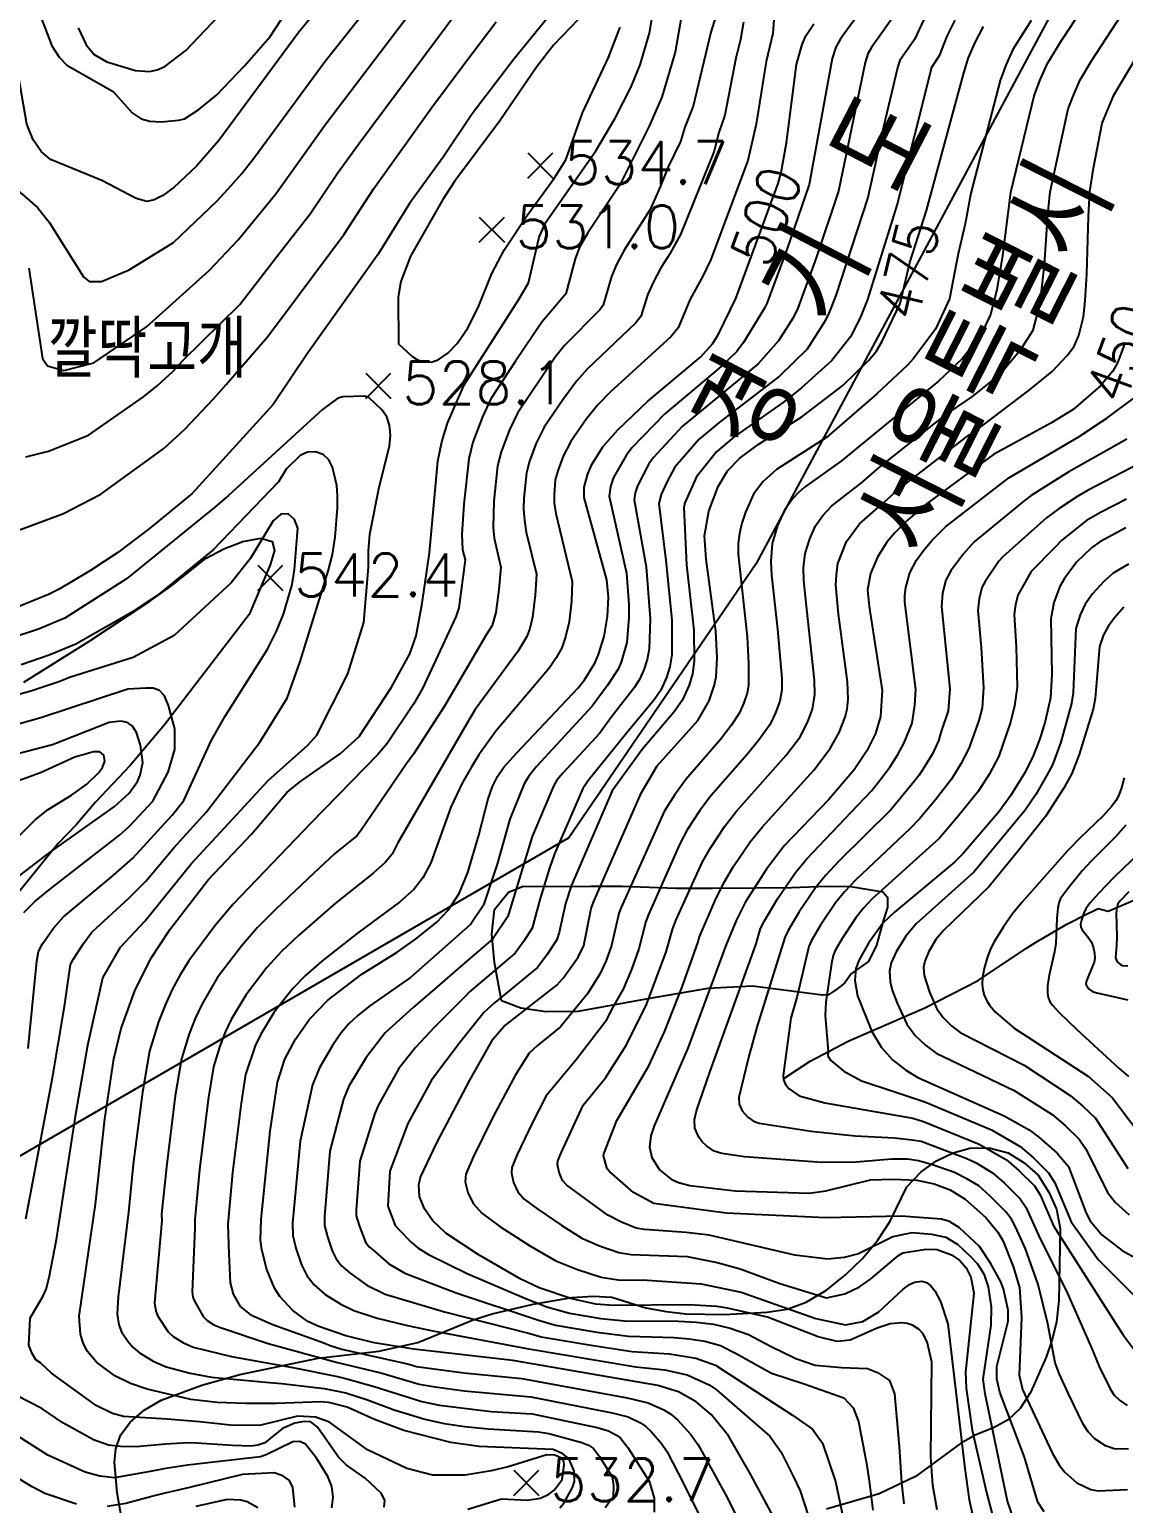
# Model space of a CAD drawing. Extents: x 197794 to 200030, y 561152 to 563931.
# Drawn here: x 198643.8 to 198874.4, y 562008.5 to 562319.3 of the extents above; entities that cross this region are included whole.
import ezdxf
from ezdxf.enums import TextEntityAlignment as Align

# ---------------------------------------------------------------- set-up
doc = ezdxf.new("R2010")
doc.units = 0
for name, color, linetype in [('E0022112', 5, 'CONTINUOUS'), ('F0017111', 30, 'CONTINUOUS'), ('F0017114', 7, 'CONTINUOUS'), ('F0017131', 7, 'CONTINUOUS'), ('F0027132', 7, 'CONTINUOUS'), ('F0027217', 7, 'CONTINUOUS'), ('G0018112', 7, 'G0018112'), ('G0037213', 32, 'CONTINUOUS'), ('H0049211', 7, 'CONTINUOUS'), ('H0049221', 7, 'CONTINUOUS'), ('H0059153', 7, 'CONTINUOUS')]:
    doc.layers.add(name, color=color, linetype=linetype)
doc.styles.add('HIST', font='romans.shx', dxfattribs={"bigfont": 'ngsw.shx'})
doc.styles.add('NGSW', font='romans.shx', dxfattribs={"bigfont": 'ngsw.shx'})
doc.linetypes.add('G0018112', pattern='A,25,0,[131,ltypeshp.shx,S=1.768,R=90,X=1.768,Y=-1.768],-6.75,[133,ltypeshp.shx,S=0.75,R=0,X=0,Y=0],-8.75,0,[131,ltypeshp.shx,S=1.768,R=270,X=-1.768,Y=1.768]', length=40.5)

# ---------------------------------------------------------------- blocks, each defined once
blk = doc.blocks.new('F0027217')
at = {"layer": 'F0027217'}
for p, q in [((-2.652, 2.652), (2.652, -2.652)), ((-2.652, -2.652), (2.652, 2.652))]:
    blk.add_line(p, q, dxfattribs=at)

msp = doc.modelspace()

# ---------------------------------------------------------------- linework, layer by layer
at = {"layer": 'E0022112', "flags": 128}
for points in [[(198869.055, 562134.001), (198871.112, 562133.422), (198880.204, 562137.314)], [(198802.77, 562098.14), (198808.35, 562101.77), (198816.34, 562106.02), (198832.47, 562113), (198843.75, 562118.78), (198853.92, 562125.64), (198855.79, 562126.81), (198862.43, 562130.64), (198866.69, 562132.85), (198868.18, 562133.58), (198869.055, 562134.001)]]:
    msp.add_lwpolyline(points, dxfattribs=at)
at = {"layer": 'F0017111'}
for points, elevation in [([(198838.59, 562335.07), (198830.3, 562317.2), (198827.2, 562312.74), (198826.81, 562311.53), (198823.81, 562298.76), (198820.46, 562283.86), (198813.75, 562263.19), (198812.28, 562259.51), (198811.45, 562257.86), (198807.66, 562251.91), (198801.89, 562246.18), (198789.13, 562236.46), (198784.94, 562232.93), (198779.83, 562227.03), (198778.15, 562223.99), (198776.92, 562221.29), (198776.44, 562219.34), (198777.93, 562207.38), (198779.13, 562194.84), (198779.13, 562187.45), (198778.74, 562184.95), (198778.05, 562182.65), (198776.82, 562180.04), (198775.42, 562177.95), (198769.7, 562170.98), (198761.68, 562161.1), (198760.39, 562159.3), (198754.45, 562145.48), (198753.36, 562142.48), (198751.39, 562136.11), (198749.74, 562129.82), (198747.97, 562127.06), (198746.14, 562124.58), (198736.54, 562116.4), (198735.56, 562115.33), (198729.12, 562108.95), (198725.13, 562104.65), (198721.63, 562100.25), (198717.31, 562092.57), (198716.56, 562090.77), (198713.41, 562080.71), (198712.62, 562070.46), (198712.65, 562069.17), (198713.23, 562067.15), (198714.61, 562063.62), (198715.38, 562062.67), (198716.56, 562061.63), (198719.53, 562059.09), (198722.9, 562057.08), (198733.69, 562052.93), (198751.04, 562047.17), (198754.62, 562046.14), (198763.38, 562044.67), (198770.01, 562043.83), (198779.64, 562043.53), (198782.79, 562043.26), (198786.09, 562042.77), (198789.41, 562041.85), (198792.73, 562040.16), (198800.2, 562036.01), (198807.03, 562033.73), (198815.39, 562030.82), (198817.39, 562028.73), (198818.48, 562025.82), (198820.28, 562016.6), (198820.85, 562012.72), (198821.55, 562007.14)], 485), ([(198629.83, 562321.32), (198631.43, 562318.29), (198632.77, 562314.72), (198633.52, 562311.53), (198634.52, 562305.96), (198635.67, 562292.47), (198636.43, 562290.31), (198638.48, 562287.82), (198645.49, 562281.77), (198647.93, 562278.71), (198655.16, 562267.12), (198656.35, 562266.15), (198658.94, 562266.15), (198664.79, 562268.63), (198674.09, 562274.37), (198683.36, 562283.14), (198686.29, 562286.42), (198688.5, 562288.93), (198691.06, 562292.17), (198706.1, 562312.6), (198718.3, 562328.08)], 505), ([(198643.03, 562229.23), (198647.79, 562230.42), (198656.23, 562233.77), (198667.77, 562241.87), (198670.65, 562244.14), (198673.95, 562247.21), (198676.12, 562249.5), (198688.07, 562261.33), (198696.88, 562272.68), (198702.9, 562280.42), (198708.68, 562289), (198713.3, 562295.43), (198736.93, 562327.14)], 515), ([(198644.26, 562326.97), (198648.51, 562315.82), (198650.01, 562313.44), (198651.66, 562311.81), (198661.39, 562306.25), (198665.39, 562301.75), (198667.32, 562300.46), (198669.15, 562299.95), (198671.52, 562299.82), (198675.23, 562300.16), (198676.41, 562300.47), (198679.45, 562302.4), (198683.22, 562305.45), (198689.1, 562311.67), (198694.49, 562317.84), (198701.66, 562328.88)], 495), ([(198654.02, 562319.68), (198655.69, 562316.06), (198657.39, 562314.03), (198660.07, 562312.49), (198666.13, 562310.64), (198669.05, 562310.44), (198670.67, 562310.81), (198672.29, 562311.53), (198676.74, 562314.87), (198687.77, 562326.54)], 490), ([(198781.88, 562326.28), (198779.85, 562314.54), (198777.04, 562305.05), (198774.36, 562298.94), (198768.21, 562286.58), (198761.45, 562276.44), (198759.7, 562273.42), (198758.78, 562270.95), (198756.84, 562263.55), (198751.79, 562257.57), (198746.2, 562249.38), (198741.01, 562241.42), (198739.28, 562237.62), (198737.23, 562232.31), (198736.35, 562228.8), (198735.31, 562219.24), (198734.88, 562212.85), (198735.06, 562209.56), (198735.57, 562207.46), (198734.29, 562197.38), (198733.61, 562195.48), (198726.62, 562180.38), (198724.68, 562177.05), (198719.17, 562168.79), (198717.2, 562166.44), (198703.06, 562151.95), (198686.69, 562134.92), (198682.9, 562130.39), (198677.37, 562122.93), (198675.53, 562119.98), (198673.87, 562116.9), (198672.36, 562113.63), (198670.98, 562110.1), (198669.07, 562103.87), (198667.56, 562095.22), (198665.64, 562080.07), (198664.65, 562069.94), (198662.49, 562052.09), (198662.26, 562048.47), (198662.59, 562046.19), (198663.19, 562044.74), (198664.48, 562042.73), (198665.56, 562041.47), (198666.95, 562040.3), (198669.83, 562038.52), (198672.55, 562037.38), (198677.63, 562036.03), (198682.1, 562035.19), (198694.38, 562034.04), (198696.91, 562033.81), (198705.87, 562032.8), (198710.48, 562031.85), (198714.99, 562030.38), (198720.62, 562028.29), (198727.07, 562026.34), (198731.15, 562025.43), (198735.5, 562024.75), (198740.42, 562024.27), (198751.08, 562023.65), (198753.26, 562023.31), (198760.21, 562021.41), (198761.59, 562020.84), (198762.67, 562020.13), (198763.9, 562018.42), (198766.58, 562014.18), (198766.88, 562012.33), (198766.78, 562009.87), (198765.14, 562007.61)], 520), ([(198790.08, 562327.39), (198787.41, 562318.73), (198783.69, 562303.15), (198781.88, 562298.7), (198780.96, 562295.7), (198778.41, 562290.37), (198776.73, 562286.1), (198774.6, 562281.33), (198769.14, 562272.74), (198767.49, 562269.77), (198766.45, 562267.21), (198764.72, 562261.17), (198763.97, 562260.22), (198756.57, 562252.66), (198754.59, 562250.22), (198746.63, 562238.42), (198744.93, 562234.87), (198743.19, 562230.29), (198742.43, 562227.31), (198741.65, 562219.86), (198741.48, 562214.33), (198741.68, 562212.07), (198743.09, 562205.95), (198742.67, 562201.23), (198742.03, 562196.4), (198741.26, 562193.66), (198739.96, 562191.56), (198731.25, 562176.61), (198724.72, 562166.5), (198723.13, 562164.42), (198713.69, 562150.5), (198712.75, 562149.29), (198708.09, 562145.5), (198703.6, 562141.39), (198695.7, 562133.86), (198691.78, 562129.9), (198688.35, 562125.96), (198683.35, 562119.33), (198680.08, 562113.76), (198678.69, 562110.76), (198677.44, 562107.52), (198675.82, 562102.25), (198674.49, 562094.46), (198672.62, 562079.48), (198671.61, 562069.5), (198671.64, 562068.21), (198670.15, 562050.82), (198670.4, 562049.11), (198670.85, 562048.03), (198672.98, 562044.71), (198674.07, 562043.71), (198676.23, 562042.38), (198678.27, 562041.52), (198686.38, 562039.53), (198699.64, 562037.11), (198708.68, 562035.32), (198710.66, 562034.85), (198716.4, 562033.22), (198726.5, 562030.02), (198730.21, 562029.26), (198741.08, 562027.95), (198749.72, 562027.41), (198763.4, 562024.54), (198765.79, 562023.82), (198767.61, 562022.85), (198768.39, 562022.25), (198769.92, 562020.37), (198774.38, 562013.26), (198775.41, 562009.66), (198775.41, 562006.69)], 515), ([(198851.18, 562005.34), (198849.93, 562009.05), (198845.22, 562031.65), (198844.8, 562034.78), (198846.49, 562046.13), (198846.56, 562050.01), (198845.9, 562054.19), (198845.1, 562056.74), (198843.69, 562058.97), (198842.22, 562060.55), (198839.54, 562063.05), (198837, 562064.59), (198833.99, 562065.27), (198829.78, 562065.58), (198825.74, 562064.79), (198818.54, 562061.19), (198815.48, 562060.39), (198812.01, 562060.08), (198805.1, 562060.88), (198787.06, 562065.14), (198782.18, 562065.7), (198773.43, 562066.31), (198771.66, 562066.59), (198768.53, 562067.88), (198765.64, 562069.31), (198757.03, 562075.62), (198756.13, 562076.65), (198755.44, 562078.34), (198755.06, 562080), (198755.1, 562080.81), (198755.88, 562082.62), (198760.46, 562092.49), (198765.18, 562098.29), (198769.62, 562105.24), (198773.8, 562113.74), (198777.99, 562124.82), (198779.28, 562129.55), (198780.04, 562131.46), (198785.59, 562143.65), (198787.24, 562146.64), (198790.36, 562151.32), (198792.82, 562154.48), (198803.26, 562166.29), (198806.18, 562170.2), (198807.75, 562173.18), (198808.84, 562176.03), (198809.33, 562179.1), (198809.27, 562182.13), (198807.32, 562199.66), (198806.97, 562203.23), (198806.94, 562205.78), (198807.25, 562208.84), (198808.24, 562211.94), (198809.45, 562214.66), (198810.97, 562216.81), (198812.88, 562218.88), (198819.13, 562223.74), (198822.85, 562226.92), (198836.75, 562238.01), (198842.52, 562241.92), (198848.19, 562246.43), (198852.81, 562251.94), (198855.35, 562255.9), (198856.8, 562261.55), (198857.73, 562269.69), (198858.43, 562280.19), (198858.91, 562285.05), (198862.68, 562302.54), (198863.88, 562305.6), (198865.23, 562308.67), (198867.62, 562312.69), (198878.05, 562328.74)], 460), ([(198643.66, 562268.98), (198646.5, 562249.9), (198647.58, 562248.39), (198651.04, 562247.42), (198657.32, 562249.04), (198668.46, 562256.61), (198681.64, 562268.52), (198687.76, 562274.92), (198695.7, 562284.68), (198706.23, 562299.38), (198724.1, 562322.89)], 510), ([(198820.51, 562325.17), (198814.73, 562317.35), (198813.75, 562315.6), (198812.95, 562313.18), (198808.1, 562286.6), (198803.37, 562272.92), (198799.19, 562261.55), (198798.69, 562260.54), (198794.27, 562253.28), (198792.87, 562251.42), (198789.59, 562248.27), (198777.71, 562238.27), (198770.74, 562231.09), (198769.53, 562229.5), (198766.9, 562224.83), (198766.23, 562222.94), (198765.94, 562220.94), (198769.62, 562204.65), (198770.07, 562198.07), (198770.08, 562195.3), (198769.65, 562190.05), (198768.5, 562185.89), (198767.82, 562184.42), (198765.55, 562180.93), (198762.4, 562176.63), (198750.64, 562163.89), (198749.02, 562161.89), (198748.06, 562160.28), (198745.02, 562152.79), (198742.34, 562143.31), (198739.45, 562134.69), (198736.72, 562130.6), (198724.09, 562119.4), (198715.49, 562113.47), (198712.95, 562111.44), (198711.08, 562109.69), (198709.45, 562107.74), (198707.67, 562105.09), (198704.92, 562100.4), (198703.41, 562096.79), (198700.79, 562084.91), (198699.24, 562067.65), (198699.3, 562065.07), (198699.94, 562062.34), (198701.11, 562058.86), (198702.2, 562056.57), (198703.74, 562054.67), (198706.1, 562052.58), (198709.38, 562050.54), (198712.12, 562049.24), (198717.07, 562047.61), (198723.47, 562046.04), (198728.8, 562044.94), (198748.63, 562041.18), (198771.6, 562037.34), (198777.72, 562036.69), (198782.41, 562035.63), (198787.04, 562033.53), (198788.57, 562032.47), (198799.84, 562022.74), (198802.21, 562019.37), (198804.75, 562014.28), (198806.24, 562011.2), (198809.66, 562000.62)], 495), ([(198865.68, 562323.57), (198861.25, 562316.93), (198858.14, 562311.87), (198856.71, 562308.69), (198855.51, 562305.54), (198850.54, 562284.94), (198848.85, 562271.67), (198847.65, 562264.42), (198846.31, 562259.23), (198844.22, 562254.71), (198840.36, 562249.87), (198835.37, 562245.13), (198814.96, 562228.36), (198807.06, 562222.71), (198805.89, 562221.7), (198804.7, 562220.4), (198802.93, 562217.98), (198801.47, 562214.74), (198800.33, 562210.95), (198800.04, 562207.22), (198800.18, 562204.28), (198801.44, 562192.86), (198802.35, 562182.45), (198802.34, 562180.05), (198801.95, 562177.72), (198801.03, 562175.26), (198799.79, 562172.71), (198797.45, 562169.42), (198794.99, 562166.34), (198787.46, 562157.83), (198785.04, 562154.61), (198782.4, 562150.53), (198780.88, 562147.58), (198774.23, 562132.74), (198773.65, 562131.25), (198772.21, 562125.49), (198770.64, 562121.12), (198768.93, 562116.99), (198766.55, 562112.81), (198765.27, 562110.22), (198759.02, 562102.05), (198752.68, 562094.46), (198749.73, 562088.7), (198746.57, 562082.09), (198745.41, 562079.38), (198745.35, 562078.17), (198745.8, 562076.21), (198746.72, 562074.23), (198748.07, 562072.69), (198750.92, 562070.56), (198755.99, 562067.12), (198760.18, 562064.5), (198763.9, 562062.86), (198767.97, 562061.43), (198770.62, 562061.01), (198782.39, 562060.62), (198788.72, 562059.36), (198793.59, 562058.03), (198801.91, 562054.94), (198811.78, 562051.92), (198815.64, 562052.76), (198818.73, 562054.2), (198821.07, 562055.8), (198826.91, 562060.85), (198827.88, 562061.37), (198832.76, 562062.15), (198835.06, 562062.06), (198838.09, 562060.95), (198839.85, 562059.75), (198841.21, 562058.19), (198842.18, 562056.27), (198842.82, 562052.87), (198841.07, 562036.19), (198841.17, 562032.82), (198842.47, 562023.99), (198845.51, 562010.88), (198848.24, 562000.45)], 465), ([(198641.32, 562213.67), (198650.92, 562217.28), (198658.82, 562221.35), (198672.11, 562230.96), (198676.52, 562235.04), (198682.54, 562241.42), (198685.19, 562244.47), (198693.91, 562254.47), (198700.64, 562263.42), (198710.09, 562276.17), (198716.32, 562285.76), (198728.53, 562302.78), (198735.71, 562312.51), (198742.16, 562320.93)], 520), ([(198794.24, 562320.87), (198793.61, 562317.16), (198792.64, 562313.23), (198790.33, 562301.26), (198789, 562297.34), (198788.07, 562293.67), (198780.99, 562276.09), (198778.74, 562272.01), (198776.82, 562269.04), (198775.27, 562266.12), (198774.12, 562263.47), (198772.6, 562258.79), (198771.48, 562257.36), (198761.36, 562247.75), (198759.11, 562245.22), (198756.2, 562241.25), (198752.25, 562235.43), (198750.58, 562232.11), (198749.14, 562228.28), (198748.51, 562225.82), (198748, 562220.49), (198747.93, 562218.19), (198748.09, 562215.8), (198748.47, 562213.33), (198750.61, 562204.45), (198750.36, 562200.01), (198749.78, 562195.42), (198749.21, 562193), (198748.61, 562191.31), (198746.67, 562188.16), (198737.71, 562175.91), (198735.87, 562172.83), (198721.42, 562147.83), (198720.18, 562145.45), (198718.77, 562143.65), (198716.17, 562141.38), (198708.24, 562135.07), (198700.54, 562128.37), (198696.87, 562124.88), (198693.8, 562121.53), (198689.34, 562115.73), (198686.3, 562110.61), (198685.03, 562107.88), (198683.91, 562104.95), (198682.57, 562100.63), (198681.42, 562093.71), (198679.6, 562078.9), (198678.59, 562068.41), (198678.64, 562066.48), (198678.04, 562053.17), (198678.21, 562052.03), (198678.51, 562051.31), (198680.4, 562047.95), (198681.19, 562047.12), (198682.63, 562046.23), (198684, 562045.66), (198694.06, 562042.25), (198708.69, 562038.28), (198717.8, 562036.06), (198725.92, 562033.7), (198729.27, 562033.1), (198735.36, 562032.32), (198749.45, 562031.01), (198766.58, 562027.67), (198769.99, 562026.8), (198772.55, 562025.57), (198773.67, 562024.8), (198774.79, 562023.73), (198776.99, 562021.16), (198778.16, 562019.44), (198781.72, 562012.64), (198785.89, 562004.1)], 510), ([(198800.68, 562321.38), (198800.42, 562318.48), (198799.04, 562312.57), (198796.97, 562299.36), (198795.18, 562291.65), (198787.38, 562270.84), (198785.7, 562267.29), (198783.05, 562262.46), (198780.48, 562256.42), (198778.98, 562254.51), (198766.14, 562242.84), (198763.64, 562240.22), (198761.2, 562237.18), (198757.87, 562232.43), (198756.23, 562229.36), (198755.1, 562226.26), (198754.59, 562224.32), (198754.34, 562221.12), (198754.39, 562219.46), (198754.69, 562217.28), (198758.13, 562202.95), (198758.04, 562198.8), (198757.52, 562194.44), (198756.76, 562191.22), (198755.97, 562188.96), (198754.79, 562186.84), (198753.38, 562184.75), (198742.09, 562171.36), (198738.49, 562166.35), (198736.84, 562163.7), (198734.97, 562160.4), (198732.57, 562155.32), (198728.33, 562143.58), (198726.67, 562140.41), (198724.8, 562138), (198721.77, 562135.34), (198712.89, 562128.76), (198705.38, 562122.88), (198701.96, 562119.87), (198699.25, 562117.1), (198695.32, 562112.14), (198692.51, 562107.47), (198691.36, 562105.01), (198689.32, 562099.01), (198688.35, 562092.95), (198686.58, 562078.31), (198685.57, 562067.33), (198685.8, 562061.17), (198686.04, 562055.07), (198686.68, 562052.65), (198688.17, 562050.08), (198690.29, 562048.35), (198694.84, 562046.32), (198705.82, 562042.39), (198707.12, 562041.87), (198709.58, 562041.07), (198723.74, 562037.88), (198725.35, 562037.39), (198735.29, 562036.1), (198747.55, 562034.86), (198769.76, 562030.8), (198774.19, 562029.77), (198777.49, 562028.29), (198778.95, 562027.34), (198780.33, 562026.18), (198783.14, 562023.1), (198784.69, 562020.89), (198790.82, 562009.77), (198794.36, 562002.7)], 505), ([(198825.68, 562321.76), (198821.22, 562315.48), (198820.48, 562314.17), (198819.88, 562312.36), (198814.28, 562285.23), (198809.6, 562271.15), (198805.74, 562260.53), (198804.72, 562258.52), (198801.67, 562253.66), (198797.38, 562248.8), (198781.33, 562235.6), (198775.29, 562229.06), (198774.32, 562227.7), (198771.91, 562223.06), (198771.41, 562221.64), (198771.19, 562220.14), (198773.78, 562206.01), (198774.61, 562195.07), (198774.39, 562188.75), (198773.93, 562186.44), (198773.27, 562184.27), (198772.32, 562182.23), (198771.2, 562180.47), (198766.49, 562174.43), (198763.93, 562170.88), (198756.16, 562162.49), (198754.95, 562161), (198754.22, 562159.79), (198749.74, 562149.14), (198744.6, 562132.26), (198741.43, 562127.59), (198734.58, 562121.66), (198729.67, 562117.48), (198724.66, 562113.1), (198718.72, 562107.78), (198714.7, 562102.59), (198711.11, 562096.49), (198709.98, 562093.78), (198707.1, 562082.81), (198705.93, 562069.05), (198705.98, 562067.12), (198706.59, 562064.75), (198707.59, 562061.81), (198708.41, 562060.1), (198709.56, 562058.67), (198711.33, 562057.1), (198714.84, 562054.59), (198718.77, 562052.7), (198731.24, 562048.93), (198749.24, 562044.35), (198751.63, 562043.66), (198762.57, 562041.81), (198770.81, 562040.58), (198778.68, 562040.11), (198784.25, 562039.2), (198788.34, 562037.72), (198790.42, 562036.39), (198804.57, 562027.19), (198808.84, 562024.19), (198810.93, 562021.28), (198813.66, 562013.15), (198815.89, 562002.43)], 490), ([(198838.79, 562321.28), (198837.15, 562317.89), (198835.54, 562313.75), (198833.93, 562311.31), (198826.65, 562282.49), (198820.41, 562262.39), (198818.83, 562258.5), (198816.8, 562254.47), (198812.92, 562249.51), (198806.44, 562243.71), (198802.73, 562240.76), (198792.28, 562233.41), (198788.56, 562230.26), (198784.37, 562225), (198781.93, 562219.51), (198781.69, 562218.54), (198782.24, 562206.4), (198783.8, 562192.67), (198783.88, 562186.14), (198783.55, 562183.45), (198782.83, 562181.03), (198781.32, 562177.85), (198779.64, 562175.43), (198772.9, 562167.52), (198766.56, 562158.81), (198757.99, 562138.89), (198756.77, 562135.04), (198755.39, 562128.9), (198754.89, 562127.39), (198752.91, 562124.29), (198750.86, 562121.57), (198741.78, 562114.1), (198739.59, 562112.11), (198734.52, 562105.82), (198728.53, 562097.75), (198723.5, 562088.66), (198719.71, 562078.62), (198719.32, 562071.22), (198720.82, 562067.15), (198721.79, 562066.15), (198724.22, 562063.6), (198725.64, 562062.42), (198727.9, 562061.05), (198736.14, 562056.93), (198748.55, 562051.66), (198752.84, 562050), (198757.61, 562048.63), (198764.2, 562047.54), (198769.21, 562047.07), (198780.59, 562046.95), (198784.26, 562046.76), (198787.93, 562046.34), (198791.46, 562045.5), (198795.31, 562044.14), (198800.09, 562041.62), (198805.3, 562039.09), (198809.39, 562037.73), (198814.93, 562037.18), (198820.39, 562037), (198822.48, 562036.18), (198825.02, 562034.46), (198826.11, 562031.64), (198827.08, 562020.52), (198827.55, 562012.9), (198828.08, 562008.47)], 480), ([(198854.88, 562321.17), (198851.06, 562315.07), (198849.54, 562311.78), (198848.34, 562308.53), (198842.17, 562284.82), (198841, 562278.34), (198839.55, 562272), (198837.72, 562262.53), (198834.74, 562256.14), (198830.1, 562249.96), (198828.87, 562248.55), (198822.36, 562242.45), (198811.87, 562233.35), (198801.25, 562226.54), (198798.44, 562224), (198796.41, 562221.3), (198794.7, 562217.55), (198793.91, 562215.21), (198793.42, 562213.05), (198793.18, 562210.92), (198793.14, 562208.66), (198795.01, 562191.26), (198795.32, 562185.63), (198795.35, 562181), (198795.07, 562179.41), (198794.32, 562177.33), (198793.4, 562175.22), (198791.64, 562172.54), (198789.43, 562169.63), (198782.1, 562161.18), (198779.73, 562157.9), (198777.56, 562154.42), (198768.43, 562134.02), (198768.02, 562132.94), (198766.44, 562126.17), (198765.33, 562123.04), (198764.06, 562120.24), (198761.42, 562116), (198755.68, 562109.04), (198750.85, 562105.12), (198749.06, 562103.46), (198746.19, 562098.92), (198741.43, 562089.99), (198737.26, 562081.56), (198735.71, 562077.95), (198735.63, 562076.33), (198736.15, 562074.09), (198737.32, 562071.81), (198739.11, 562069.75), (198742.92, 562066.92), (198749.4, 562062.77), (198754.73, 562059.7), (198759.27, 562057.84), (198764.28, 562056.27), (198767.82, 562055.71), (198773.96, 562055.63), (198785.36, 562054.85), (198793.77, 562053.08), (198809.52, 562047.51), (198815.77, 562046.2), (198819.4, 562046.91), (198822.82, 562048.97), (198827.95, 562053.74), (198829.27, 562054.71), (198830.32, 562055.17), (198831.84, 562055.41), (198832.81, 562055.12), (198833.74, 562054.43), (198834.62, 562053.34), (198835.81, 562051.12), (198837.37, 562046.38), (198840.93, 562015.89), (198841.86, 562009.31), (198842.58, 562005.88)], 470), ([(198857.64, 562006.79), (198856.34, 562008.8), (198853.49, 562018.28), (198848.29, 562032.02), (198847.7, 562034.79), (198847.7, 562037.43), (198850.06, 562046.96), (198850.06, 562049.3), (198849.04, 562053.76), (198848.45, 562055.4), (198846.35, 562059.23), (198844.03, 562062.7), (198839.77, 562066.68), (198837.7, 562067.97), (198836.04, 562068.48), (198827.53, 562069.08), (198811.65, 562068.75), (198790.64, 562069.73), (198775.35, 562071.75), (198771.09, 562074.11), (198765.99, 562078.55), (198765.54, 562079.07), (198764.78, 562081.84), (198764.8, 562082.24), (198767.59, 562089.27), (198774.31, 562100.8), (198777.61, 562107.94), (198781.24, 562117.28), (198784.71, 562126.95), (198784.91, 562127.86), (198788.52, 562136.17), (198790.3, 562139.72), (198792.08, 562142.74), (198795.67, 562148.03), (198798.18, 562151.13), (198809.07, 562163.17), (198812.56, 562167.69), (198814.46, 562171.1), (198815.72, 562174.34), (198816.09, 562176), (198816.33, 562178.14), (198816.19, 562181.8), (198814.31, 562196.05), (198813.76, 562202.19), (198813.85, 562204.34), (198814.16, 562206.74), (198815.96, 562211.34), (198818.7, 562215.05), (198823.31, 562219.11), (198826.83, 562222.24), (198841.84, 562233.84), (198842.81, 562234.42), (198854.47, 562243.24), (198859.31, 562247.2), (198862.55, 562250.62), (198863.99, 562252.55), (198864.95, 562254.81), (198865.95, 562258.69), (198866.32, 562262.1), (198866.62, 562267.71), (198866.97, 562279.88), (198867.28, 562285.16), (198868.01, 562290.08), (198869.86, 562299.55), (198872.31, 562305.47), (198878.69, 562316.18)], 455), ([(198736.14, 562007.36), (198743.23, 562009.49), (198748.67, 562009.22), (198751.46, 562009.68), (198753.25, 562010.52), (198754.37, 562011.37), (198756.04, 562013.6), (198756.45, 562016.69), (198756.37, 562017.38), (198755.75, 562018.18), (198754.51, 562018.69), (198752.85, 562018.81), (198744.64, 562016.23), (198741.07, 562015.39), (198735.58, 562014.52), (198728.75, 562014.5), (198723.32, 562015.92), (198715.01, 562019.85), (198706.98, 562025.7), (198704.06, 562026.72), (198700.26, 562026.94), (198692.52, 562025.04), (198686.78, 562024.97), (198679.58, 562025.76), (198672.81, 562026.31), (198663.58, 562026.88), (198661.23, 562027.52), (198657.8, 562029.23), (198648.44, 562036.03), (198646.11, 562038.16), (198645.11, 562038.84), (198644.33, 562040.13), (198643.6, 562041.93), (198643.88, 562047.63), (198646.64, 562052.34), (198647.25, 562053.75), (198647.92, 562056.2), (198649.47, 562064.22), (198653.62, 562091.02), (198656.05, 562105.15), (198659.2, 562119.39), (198662.93, 562125.81), (198668.06, 562131.33), (198677.82, 562143.41), (198685.82, 562152), (198694.07, 562160.93), (198702.46, 562168.44), (198704.33, 562170.54), (198710.85, 562183.44), (198714.24, 562194.29), (198715.2, 562205.95), (198715.22, 562209.29), (198715.53, 562212.87), (198717.5, 562222.8), (198719.67, 562231.48), (198719.88, 562233.77), (198719.65, 562235.91), (198719.06, 562237.66), (198718.04, 562239.12), (198715.38, 562241.62), (198714.37, 562242), (198709.79, 562241.83), (198708.77, 562241.59), (198705.56, 562239.2), (198685.68, 562221.06), (198682.81, 562218.58), (198664.2, 562203.47), (198651.23, 562195.21), (198645.67, 562192.89), (198639.89, 562190.95)], 530), ([(198875.45, 562020.01), (198872.38, 562020.03), (198870.58, 562020.7), (198868.36, 562022.17), (198866.92, 562023.61), (198865.87, 562025.24), (198862.74, 562031.66), (198860.79, 562035.97), (198859.96, 562038.2), (198858.41, 562046.42), (198856.41, 562054.71), (198853.69, 562062.2), (198851.63, 562066.83), (198850.73, 562068.47), (198849.6, 562070.02), (198846.22, 562073.43), (198843.88, 562075.49), (198841.35, 562077.01), (198838.73, 562078.3), (198834.12, 562079.91), (198831.16, 562080.77), (198828.83, 562081.12), (198825.53, 562081.15), (198818, 562080.5), (198810.79, 562080.46), (198794.45, 562081.62), (198789.68, 562082.31), (198788.1, 562082.85), (198786.5, 562083.93), (198785.59, 562084.79), (198784.87, 562085.76), (198784.04, 562087.67), (198783.95, 562089.49), (198784.33, 562091.3), (198787.15, 562099.45), (198796.93, 562126.55), (198797.87, 562129.73), (198798.69, 562131.41), (198801.45, 562136.05), (198805.22, 562141.55), (198807.55, 562144.36), (198818.39, 562155.74), (198821.29, 562158.85), (198823.09, 562161.08), (198825.1, 562163.75), (198826.81, 562166.44), (198828.08, 562168.74), (198829.83, 562173.03), (198830.4, 562176.86), (198830.62, 562180.13), (198828.28, 562198.53), (198828.26, 562200.02), (198828.47, 562201.67), (198829.35, 562204.76), (198830.73, 562207.39), (198832.21, 562209.44), (198834.06, 562211.62), (198836.84, 562214.43), (198850.19, 562224.79), (198864.83, 562233.38), (198870.87, 562237.32), (198878.71, 562243.21)], 445), ([(198875.07, 562232.94), (198862.83, 562226.03), (198854.9, 562221.07), (198853.45, 562219.91), (198842.87, 562211.29), (198840.62, 562208.76), (198837.96, 562205.17), (198836.93, 562203.19), (198836.19, 562200.45), (198835.97, 562197.67), (198837.74, 562180.31), (198837.43, 562175.64), (198835.88, 562171.09), (198835.36, 562169.36), (198834.09, 562166.61), (198832.45, 562163.84), (198831.31, 562162.07), (198829.91, 562160.3), (198825.32, 562154.81), (198814.45, 562144.05), (198811.56, 562140.93), (198809.45, 562138.36), (198805.99, 562133.25), (198803.66, 562129.32), (198802.97, 562127.84), (198797.06, 562108.96), (198795.32, 562102.53), (198793.3, 562094.12), (198793.37, 562092.75), (198793.98, 562091.33), (198795.21, 562089.95), (198796.41, 562089.14), (198797.59, 562088.74), (198808.5, 562087.02), (198817.82, 562086.06), (198826.09, 562085.6), (198829.81, 562085.23), (198831.7, 562084.92), (198841.35, 562081.29), (198843.31, 562080.33), (198846.78, 562078.26), (198849.28, 562076.1), (198852.59, 562072.76), (198853.78, 562071.03), (198856.78, 562064.32), (198862.27, 562053.42), (198867.61, 562041.32), (198869.27, 562037.42), (198871.62, 562032.6), (198872.41, 562031.38), (198873.49, 562030.29), (198875.15, 562029.19)], 440), ([(198891.82, 562235.09), (198866.9, 562222.17), (198864.72, 562220.89), (198860.83, 562218.29), (198858.12, 562216.36), (198848.91, 562208.14), (198848.07, 562207.23), (198845.19, 562202.94), (198844.5, 562201.62), (198843.91, 562199.23), (198843.66, 562196.8), (198844.34, 562189.02), (198844.86, 562180.49), (198844.61, 562176.29), (198843.88, 562173.6), (198841.74, 562167.72), (198840.09, 562164.48), (198838.08, 562161.25), (198834.72, 562156.86), (198831.38, 562152.87), (198829.35, 562150.76), (198817.93, 562140.04), (198815.57, 562137.51), (198813.69, 562135.17), (198810.52, 562130.45), (198808.62, 562127.22), (198808.07, 562125.95), (198805.58, 562115.46), (198804.26, 562110.84), (198802.65, 562098.75), (198802.69, 562097.84), (198803.1, 562096.89), (198803.92, 562095.97), (198806.03, 562094.51), (198811.4, 562093), (198829.94, 562089.75), (198832.24, 562089.06), (198843.96, 562084.29), (198849.69, 562081.02), (198852.33, 562078.76), (198855.59, 562075.51), (198856.83, 562073.6), (198859.64, 562067.08), (198874.21, 562044.14), (198877.37, 562039.96)], 435), ([(198642.99, 562068.58), (198648.64, 562098.26), (198651.17, 562113.33), (198652.43, 562122.14), (198652.98, 562123.24), (198655.12, 562126.58), (198656.92, 562129.02), (198664.73, 562136.14), (198668.32, 562139.77), (198674.17, 562146.77), (198681.08, 562154.36), (198692.31, 562169.05), (198698.07, 562178.29), (198700.81, 562186.08), (198706.7, 562205.12), (198707.61, 562208.6), (198708.23, 562212.26), (198708.66, 562218.42), (198708.68, 562221.02), (198708.52, 562223.13), (198707.63, 562227), (198706.89, 562228.59), (198705.7, 562229.67), (198704.07, 562230.26), (198702.37, 562230.21), (198700.85, 562229.46), (198697.9, 562226.62), (198696.24, 562223.93), (198682.5, 562209.61), (198670.62, 562199.91), (198665.63, 562196.62), (198653.57, 562189.7), (198647.9, 562187.38), (198641.99, 562185.36)], 535), ([(198875.02, 562220.3), (198869.52, 562217.46), (198866.6, 562215.76), (198861.34, 562211.64), (198859.96, 562210.15), (198854.94, 562205), (198852.08, 562200.05), (198851.63, 562198), (198851.35, 562195.94), (198851.74, 562189.1), (198851.98, 562180.67), (198851.41, 562176.71), (198850.52, 562173.25), (198848.11, 562166.07), (198846.1, 562162.35), (198843.72, 562158.66), (198839.53, 562153.42), (198835.52, 562148.77), (198821.4, 562136.04), (198819.58, 562134.08), (198817.92, 562131.98), (198815.06, 562127.65), (198813.59, 562125.13), (198813.16, 562124.06), (198812.84, 562122.38), (198811.61, 562114.26), (198811.47, 562111.41), (198812.09, 562103.84), (198812.02, 562102.93), (198812.63, 562102), (198815.44, 562099.65), (198819.11, 562097.64), (198825.77, 562095.48), (198832.49, 562093.22), (198846.57, 562087.28), (198852.59, 562083.79), (198855.39, 562081.42), (198858.58, 562078.25), (198859.87, 562076.16), (198863.35, 562067.94), (198869, 562060), (198879.15, 562049.85)], 430), ([(198643.51, 562104.48), (198645.32, 562122.84), (198645.67, 562124.89), (198646.48, 562126.53), (198648.86, 562129.85), (198650.92, 562132.23), (198661.4, 562140.94), (198665.53, 562144.6), (198673.81, 562153.65), (198676.33, 562156.72), (198682.16, 562169.47), (198684.99, 562174.51), (198693.92, 562188.65), (198695.85, 562192.44), (198697.3, 562196.01), (198699.14, 562202.32), (198699.66, 562205.45), (198700.3, 562214.17), (198699.61, 562215.98), (198698.27, 562217.19), (198696.72, 562217.12), (198695.14, 562215.73), (198690.29, 562207.73), (198686.3, 562202.66), (198674.26, 562191.5), (198665.6, 562186.93), (198652.2, 562182.7), (198650.13, 562181.86), (198644.08, 562179.77), (198636.59, 562177.73)], 540), ([(198875.4, 562206.58), (198872.21, 562204.71), (198870.26, 562203.01), (198867.86, 562200.31), (198866.32, 562198.14), (198865.25, 562195.92), (198864.32, 562193), (198863.74, 562179.54), (198863.39, 562177.19), (198861.13, 562169.02), (198859.4, 562164.29), (198858.16, 562161.96), (198855.86, 562158.04), (198853.66, 562154.72), (198842.81, 562141.62), (198830.68, 562130.71), (198828.5, 562128.11), (198826.44, 562124.81), (198825.37, 562122.5), (198825.04, 562120.82), (198825.17, 562118.51), (198825.64, 562116.74), (198826.64, 562114.05), (198828.69, 562109.58), (198830.43, 562107.21), (198832.6, 562105.14), (198834.86, 562103.49), (198851.3, 562095.6), (198859.32, 562090.56), (198862.1, 562088.22), (198865.03, 562085.38), (198866.34, 562083.36), (198871.1, 562074.06), (198872.64, 562072.07), (198875.56, 562069.39)], 420), ([(198874.47, 562197.52), (198872.51, 562195.35), (198871.19, 562193.58), (198870.18, 562191.66), (198869.29, 562189.23), (198868.38, 562178.23), (198867.94, 562175.99), (198864.99, 562166.46), (198863.47, 562162.42), (198861.83, 562159.49), (198857.96, 562153.36), (198851.94, 562145.87), (198845.95, 562138.58), (198836.48, 562129.38), (198834.84, 562127.43), (198833.29, 562124.76), (198832.47, 562122.84), (198832.23, 562121.58), (198832.33, 562119.84), (198833.47, 562116.33), (198835.05, 562112.81), (198836.35, 562111.03), (198838.12, 562109.27), (198839.96, 562107.83), (198853.41, 562100.93), (198863.14, 562094.57), (198865.76, 562092.36), (198868.49, 562089.77), (198875.27, 562079.18)], 415), ([(198642.59, 562133.12), (198644.92, 562135.45), (198648.27, 562138.22), (198662.73, 562149.42), (198664.82, 562151.33), (198669.74, 562156.59), (198673.03, 562162.73), (198674.37, 562167.48), (198674.42, 562171.86), (198673.08, 562176.8), (198672.24, 562178.78), (198671.14, 562179.94), (198669.81, 562180.4), (198668.32, 562180.42), (198664.49, 562180.22), (198646.17, 562174.19), (198638.93, 562172.15)], 545), ([(198637.84, 562145.66), (198644.98, 562152.68), (198647.67, 562154.87), (198652.64, 562157.87), (198655.85, 562160.21), (198658.3, 562162.55), (198659.19, 562163.73), (198659.68, 562165.06), (198659.43, 562166.27), (198658.58, 562167), (198657.26, 562167.04), (198653.33, 562165.9), (198646.1, 562162.59), (198635.18, 562158.63)], 555), ([(198874.487, 562161.522), (198873.872, 562159.191), (198873.342, 562157.742), (198872.773, 562156.667), (198871.854, 562155.448), (198870.088, 562153.531), (198865.227, 562148.88), (198862.561, 562146.131), (198852.949, 562135.247), (198850.995, 562132.849), (198849.084, 562130.137), (198847.105, 562126.965), (198846.324, 562125.498), (198845.608, 562123.551), (198844.991, 562121.329), (198844.651, 562119.407), (198844.57, 562118.014), (198844.688, 562116.759), (198844.969, 562115.712), (198845.531, 562114.484), (198846.107, 562113.585), (198847.409, 562112.103), (198851.321, 562108.753), (198866.96, 562098.58), (198871.95, 562094.16), (198879.43, 562084.3)], 410), ([(198874.857, 562151.521), (198872.739, 562149.16), (198867.582, 562143.96), (198865.671, 562141.886), (198862.792, 562138.336), (198861.107, 562136.061), (198860.784, 562135.359), (198860.516, 562134.094), (198860.339, 562131.837), (198860.115, 562126.598), (198859.822, 562124.841), (198858.707, 562119.955), (198858.357, 562117.648), (198858.326, 562116.225), (198858.489, 562115.224), (198858.831, 562114.399), (198859.371, 562113.576), (198860.738, 562112.122), (198864.517, 562108.482), (198873.461, 562100.259), (198875.42, 562098.55)], 405), ([(198875.474, 562137.463), (198873.659, 562135.597), (198873.205, 562134.945), (198872.94, 562134.145), (198872.845, 562133.095), (198872.992, 562128.021), (198872.907, 562126.153), (198872.699, 562123.673), (198872.805, 562123.123), (198873.136, 562122.632), (198873.71, 562122.157), (198874.157, 562121.979), (198875.294, 562121.917)], 395), ([(198718.56, 562007.78), (198718.68, 562009.26), (198717.86, 562010.74), (198714.51, 562013.87), (198710.53, 562016.72), (198708.93, 562018.29), (198704.45, 562024.65), (198703.1, 562025.78), (198701.64, 562025.85), (198699.72, 562025.5), (198697.12, 562024.38), (198693.34, 562021.34), (198691.88, 562020.81), (198690.43, 562020.6), (198686.57, 562020.79), (198679.01, 562021.25), (198677.17, 562021.3), (198672.44, 562021.07), (198666.22, 562020.46), (198662.94, 562020.53), (198660.44, 562020.82), (198657.23, 562021.96), (198650.83, 562025.55), (198646.36, 562028.54), (198641, 562031.27)], 535), ([(198707.49, 562007.59), (198707.8, 562009.85), (198707.49, 562012.11), (198706.67, 562014.26), (198704.27, 562018.12), (198701.98, 562021.03), (198700.73, 562021.62), (198699.25, 562021.52), (198693.65, 562018.82), (198692.46, 562018.38), (198677.09, 562016.61), (198672.08, 562015.82), (198669.2, 562015.27), (198661.72, 562013.98), (198658.59, 562014.33), (198655.52, 562015.12), (198647.66, 562018.69), (198641.43, 562022.66)], 540), ([(198653.67, 562008.42), (198647, 562010.63), (198644.32, 562012.06), (198636.49, 562016.78)], 545), ([(198699.67, 562007.79), (198699.28, 562011.89), (198698.58, 562013.37), (198697.16, 562014.38), (198695.33, 562014.98), (198688.66, 562014.64), (198677.5, 562011.94), (198671.71, 562010.58), (198670.33, 562010.22), (198664.08, 562008.56), (198660.16, 562007.92)], 545)]:
    msp.add_lwpolyline(points, dxfattribs=dict(at, elevation=elevation))
at = {"layer": 'F0017111', "elevation": 530, "flags": 128}
msp.add_lwpolyline([(198759.48, 562321.44), (198754.24, 562316.02), (198750.65, 562311.36), (198742.91, 562300.04), (198733.32, 562287.27), (198730.86, 562283.47), (198724.09, 562271.49), (198722.05, 562266.17), (198721.47, 562262.87), (198721.55, 562253.02), (198724.33, 562250.43), (198725.52, 562249.64), (198726.94, 562249.21), (198728.44, 562249.19), (198729.91, 562249.64), (198731.98, 562251.03), (198733.88, 562253.07), (198736.1, 562256.27), (198738.31, 562260.72), (198741.24, 562267.83), (198743.89, 562272.91), (198748.6, 562280.01), (198754.42, 562288.01), (198756.81, 562291.83), (198760.35, 562301.73), (198765.81, 562313.41), (198768.25, 562319.77)], dxfattribs=at)
at = {"layer": 'F0017114'}
for points, elevation in [([(198712.5, 562333.27), (198700.51, 562318.7), (198683.68, 562295.9), (198678.94, 562290.48), (198674.28, 562286.04), (198671.85, 562284.3), (198670.06, 562283.38), (198668.48, 562283.05), (198666.26, 562283.7), (198659.03, 562287.45), (198648.21, 562291.9), (198646.2, 562293.54), (198644.53, 562296), (198643.2, 562299.32), (198640.45, 562315.25), (198639.09, 562319.62)], 500), ([(198755.59, 562007.64), (198756.43, 562008.6), (198758.22, 562011.91), (198758.62, 562013.19), (198758.57, 562015.35), (198757.73, 562017.42), (198757.05, 562018.31), (198756.22, 562019.01), (198754.12, 562019.92), (198738.58, 562020.57), (198732.58, 562021.37), (198722.7, 562023.93), (198716.46, 562026.25), (198710.71, 562028.83), (198706.88, 562029.84), (198705.14, 562029.98), (198695.85, 562029.59), (198689.4, 562029.65), (198683.31, 562029.85), (198677.77, 562030.48), (198668.58, 562032.62), (198665.08, 562033.86), (198661.77, 562035.48), (198657.89, 562038.3), (198656, 562040.59), (198655.07, 562042.34), (198654.5, 562044.2), (198654.22, 562048.04), (198657.65, 562071.67), (198659.68, 562089.65), (198661.58, 562102.29), (198663.06, 562108.69), (198665.97, 562116.65), (198669.35, 562123.45), (198673.42, 562129.6), (198681.46, 562140.04), (198690.57, 562149.64), (198698.03, 562158.4), (198700.71, 562160.59), (198709.3, 562166.68), (198713.26, 562170.21), (198720.08, 562180.62), (198723.91, 562187.7), (198725.24, 562191.46), (198726.55, 562198.37), (198728.05, 562208.96), (198729.87, 562228.26), (198730.67, 562232.33), (198731.88, 562236.33), (198735.39, 562244.41), (198747.01, 562262.48), (198748.96, 562265.92), (198751.22, 562275.49), (198752.63, 562278.67), (198763.13, 562293.7), (198767.25, 562300.61), (198770.58, 562307.18), (198772.47, 562311.86), (198774.43, 562318.54), (198775.56, 562325.22)], 525), ([(198753.4, 562322.27), (198745.94, 562313.1), (198737.1, 562301.54), (198730.98, 562292.41), (198723.89, 562282.62), (198717.29, 562271.92), (198702.27, 562250.9), (198695.15, 562240.25), (198678.07, 562221.44), (198669.09, 562214.11), (198662.38, 562209.06), (198656.64, 562205.24), (198649.99, 562201.27), (198647.78, 562200.18), (198639.1, 562196.63)], 525), ([(198801.98, 562003.14), (198795.77, 562014.7), (198791.08, 562022.79), (198787.47, 562027.29), (198784.29, 562029.96), (198780.57, 562032.06), (198776.22, 562033.44), (198745.64, 562038.7), (198724.78, 562041.07), (198716.45, 562042.4), (198710.48, 562043.86), (198704.75, 562045.83), (198702.44, 562046.93), (198699.28, 562049.19), (198696.55, 562052.16), (198695.44, 562053.93), (198693.83, 562057.88), (198692.77, 562061.98), (198692.48, 562064.05), (198692.62, 562068.43), (198694.48, 562087.01), (198696.07, 562097.39), (198697.61, 562102.21), (198699.83, 562106.42), (198702.77, 562110.66), (198706.63, 562114.67), (198713.8, 562120.11), (198721.27, 562124.78), (198725.11, 562127.49), (198729.63, 562131.1), (198732.01, 562133.6), (198734.31, 562137.12), (198736.16, 562141.54), (198738.49, 562149.41), (198740.43, 562157.07), (198741.36, 562159.71), (198742.42, 562161.82), (198743.77, 562163.76), (198746.47, 562166.8), (198759.4, 562180.49), (198760.77, 562182.21), (198762.92, 562185.72), (198763.72, 562187.51), (198764.91, 562191.35), (198765.62, 562195.56), (198765.84, 562199.6), (198765.47, 562203.29), (198760.71, 562220.66), (198760.67, 562222.83), (198761.44, 562225.65), (198762.33, 562227.57), (198764.65, 562231.31), (198767.75, 562234.92), (198774.1, 562240.94), (198785.27, 562250.28), (198787.71, 562253.03), (198789.01, 562255.05), (198792.65, 562262.57), (198801.6, 562286.81), (198802.24, 562289.14), (198803.36, 562295.4), (198805.44, 562311.92), (198806.61, 562316.1), (198807.43, 562317.95), (198809.07, 562320.47)], 500), ([(198835.06, 562007.19), (198834.15, 562012.41), (198833.75, 562018.28), (198833.99, 562038.31), (198832.98, 562042.59), (198832.09, 562044.34), (198831.31, 562045.24), (198829.88, 562046.15), (198828.8, 562046.49), (198827.64, 562046.63), (198825.17, 562046.43), (198822.43, 562045.52), (198816.73, 562042.95), (198814.03, 562042.67), (198810.01, 562043.66), (198799.34, 562047.85), (198790.91, 562049.73), (198788.64, 562050.08), (198782.81, 562050.44), (198766.9, 562050.25), (198763.13, 562050.56), (198758.07, 562051.65), (198751.22, 562053.99), (198747.33, 562055.8), (198738.31, 562061.01), (198731.51, 562065.54), (198728.79, 562068.1), (198727.03, 562070.67), (198726, 562073.27), (198725.84, 562075.72), (198726.2, 562077.33), (198729.7, 562084.74), (198736.58, 562097.79), (198741.53, 562106.49), (198743.77, 562109.12), (198754.9, 562117.82), (198756.24, 562119.31), (198759.45, 562123.73), (198760.62, 562126.18), (198762.16, 562133.97), (198762.62, 562135.3), (198772.72, 562158.32), (198776.1, 562164.06), (198784.63, 562173.59), (198787.02, 562177.73), (198788.18, 562181.1), (198788.53, 562182.82), (198788.71, 562186.87), (198788.43, 562192.47), (198786.39, 562207.64), (198786.08, 562212.56), (198786.94, 562217.74), (198788.92, 562222.97), (198790.88, 562226.26), (198793.48, 562228.93), (198797.38, 562231.8), (198806.6, 562237.62), (198815.24, 562244.27), (198820.72, 562249.6), (198822.21, 562251.43), (198823.45, 562253.45), (198827.29, 562261.51), (198829.36, 562270.15), (198832.83, 562281.12), (198840.66, 562309.89), (198841.66, 562313.15), (198843.08, 562316.59), (198844.87, 562319.94)], 475), ([(198874.58, 562252.92), (198873.13, 562249.02), (198872.15, 562247.27), (198869.54, 562244.19), (198863.79, 562239.2), (198859.07, 562236.29), (198846.94, 562229.67), (198832.81, 562219.32), (198828.81, 562215.82), (198826.18, 562213.15), (198824.51, 562211.22), (198822.48, 562208.02), (198821.07, 562204.64), (198820.43, 562201.15), (198820.74, 562197.64), (198823.5, 562179.95), (198823.14, 562174.43), (198822.07, 562170.86), (198820.29, 562167.19), (198817.6, 562163.18), (198812.17, 562156.92), (198802.83, 562147.18), (198799.15, 562142.3), (198794.68, 562135.4), (198792.77, 562131.62), (198790.54, 562126.16), (198782.55, 562104.55), (198775.43, 562088.18), (198774.72, 562086.05), (198774.49, 562083.68), (198774.95, 562081.49), (198776.55, 562078.91), (198779.03, 562076.92), (198780.55, 562076.19), (198782.97, 562075.57), (198792.49, 562074.47), (198808.19, 562073.97), (198811.59, 562074.47), (198821.02, 562076.77), (198825.74, 562076.94), (198830.8, 562076.67), (198834.43, 562075.95), (198837.81, 562074.66), (198840.97, 562072.73), (198845.37, 562068.81), (198847.86, 562065.74), (198848.9, 562063.99), (198851.13, 562058.48), (198852.46, 562054.08), (198852.89, 562047.77), (198852.41, 562035.59), (198853.07, 562032.58), (198859.35, 562019.24), (198860.9, 562016.53), (198861.98, 562015.17), (198864.5, 562012.91), (198867.51, 562011.51), (198869, 562011.22), (198875.19, 562011.46)], 450), ([(198874.88, 562214.26), (198869.37, 562211.25), (198867.59, 562210), (198864.49, 562206.98), (198861.93, 562203.55), (198860.97, 562201.86), (198859.66, 562198.49), (198859.05, 562195.07), (198859.25, 562183.28), (198858.95, 562178.41), (198857.84, 562173.4), (198856.72, 562169.75), (198855.33, 562166.16), (198853.65, 562162.7), (198850.57, 562157.74), (198848.14, 562154.4), (198840.55, 562145.54), (198838.78, 562143.78), (198826.09, 562133.17), (198823.67, 562130.9), (198820.63, 562126.68), (198818.55, 562123.03), (198817.97, 562121.31), (198817.74, 562118.82), (198818.28, 562115.53), (198821.34, 562108.02), (198823.34, 562104.68), (198825.68, 562102.1), (198828.47, 562099.91), (198831.04, 562098.38), (198849.19, 562090.28), (198854.48, 562087.32), (198856.51, 562085.79), (198860.38, 562082.38), (198862.75, 562079.61), (198866.49, 562069.76), (198867.37, 562068.12), (198869.8, 562065.19), (198874.1, 562061.84), (198884, 562056.42)], 425), ([(198638.18, 562138.17), (198647.82, 562145.66), (198661.66, 562155.46), (198664.8, 562158.27), (198666.54, 562160.78), (198667.11, 562162.09), (198667.67, 562164.73), (198667.18, 562168.4), (198666.34, 562171.11), (198665.5, 562172.41), (198664.4, 562173.2), (198662.99, 562173.48), (198660.59, 562173.18), (198648.59, 562168.5), (198633.96, 562164.66)], 550), ([(198877.714, 562145.68), (198872.422, 562140.608), (198869.072, 562137.129), (198867.267, 562135.067), (198866.45, 562133.924), (198865.905, 562132.823), (198865.485, 562131.552), (198865.339, 562130.663), (198865.4, 562130.065), (198865.679, 562129.469), (198867.09, 562127.693), (198867.646, 562126.858), (198868.002, 562125.919), (198868.274, 562124.575), (198868.328, 562123.437), (198868.209, 562122.694), (198866.973, 562119.76), (198866.476, 562118.53), (198866.438, 562118.036), (198866.62, 562117.593), (198867.16, 562116.982), (198867.863, 562116.496), (198868.733, 562116.17), (198875.285, 562114.697)], 400), ([(198691.87, 562007.61), (198689.66, 562008.91), (198688.34, 562009.25), (198685.46, 562009.36), (198678.81, 562007.87)], 550)]:
    msp.add_lwpolyline(points, dxfattribs=dict(at, elevation=elevation))
at = {"layer": 'G0018112', "flags": 128}
msp.add_lwpolyline([(199461.279, 563927.213), (199463.01, 563922.42), (199464.43, 563905.64), (199454.08, 563861.61), (199430.85, 563841.6), (199485.36, 563642.43), (199445.32, 563409.35), (199493.78, 563361.18), (199496.09, 563333.88), (199484.46, 563310.64), (199466.01, 563266.82), (199450.99, 563230.43), (199426.39, 563137.81), (199445.34, 563105.11), (199458.28, 563076.95), (199475.02, 563048.24), (199470.13, 563031.72), (199383.07, 562930.73), (199354.02, 562882.53), (199306.51, 562848.78), (199213.2, 562818.44), (199111.7, 562766.26), (199065.16, 562764.1), (199014.13, 562773.2), (198992.56, 562764.5), (198956.49, 562754.2), (198923.91, 562676), (198920.88, 562621.5), (198919.24, 562599.48), (198917.53, 562564.34), (198887.37, 562474.37), (198877.65, 562401.09), (198863.4, 562351.39), (198863.66, 562331.17), (198796.84, 562206.57), (198757.46, 562148.89), (198631.8, 562076.1), (198607.39, 562014.49), (198569.43, 561980.18), (198561.77, 561972.71), (198532.71, 561963.81), (198495.67, 561930.76), (198478.35, 561875.54), (198426.07, 561875.47), (198339.46, 561878.77), (198196.2, 561833.1), (198204.78, 561786.29), (198220.44, 561695.73), (198251.07, 561612.46), (198260.25, 561589.13), (198291.6, 561528.15), (198317.99, 561475.15), (198325.63, 561460.53), (198376.66, 561412.62), (198399.7, 561341.07), (198432.58, 561297.12), (198453.03, 561212.77), (198524.09, 561156.54), (198529, 561152.59)], dxfattribs=at)
at = {"layer": 'G0037213', "flags": 128}
for points in [[(198642.6, 562181.73), (198656.3, 562190.25), (198669.12, 562198.75), (198673.5, 562201.84), (198681.03, 562207.82), (198684.74, 562209.84), (198688.76, 562211.35), (198692.5, 562212.04), (198694.93, 562211.36), (198695.41, 562209.46), (198694.53, 562206.41), (198690.04, 562195.94), (198672.22, 562172.73), (198665.01, 562164.16), (198657.68, 562156.4), (198653.71, 562151.7), (198649.72, 562147.64), (198639.4, 562134.84)], [(198663.36, 562004.4), (198662.24, 562010.78), (198661.69, 562017.22), (198661.94, 562020.06), (198662.97, 562022.91), (198665.02, 562025.71), (198667.92, 562028.21), (198671.55, 562030.32), (198680.12, 562033.5), (198688.08, 562035.74), (198704.59, 562039.17), (198717.43, 562040.64), (198725.65, 562042.47), (198737.27, 562047.25), (198741.3, 562048.55), (198749.94, 562050.53), (198758.08, 562051.98), (198762.58, 562052.27), (198766.54, 562052), (198773.71, 562049.8), (198777.99, 562048.98), (198782.09, 562048.54), (198790.18, 562048.36), (198799.21, 562048.85), (198803.46, 562049.53), (198807.48, 562051.01), (198811.73, 562053.48), (198815.77, 562056.73), (198819.37, 562060.22), (198822.53, 562064.01), (198825.15, 562068.08), (198828.69, 562075.29), (198831.71, 562078.45), (198834.94, 562080.78), (198838.48, 562082.44), (198841.99, 562083.47), (198845.96, 562083.52), (198850.04, 562082.48), (198853.41, 562080.38), (198856.36, 562077.73), (198858.64, 562074.16), (198860.28, 562070.57), (198861.01, 562066.53), (198860.71, 562051.3), (198860.22, 562046.85), (198859.35, 562043.14), (198858.09, 562039.39), (198854.77, 562031.95), (198852.61, 562028.57), (198850.07, 562026.2), (198846.98, 562024.52), (198843.24, 562023.01), (198840.04, 562021.19), (198830.54, 562014.21), (198822.89, 562010.6), (198811.79, 562007.36)]]:
    msp.add_lwpolyline(points, dxfattribs=at)
msp.add_lwpolyline([(198796.18, 562117.59), (198786.78, 562117.12), (198774.11, 562114.91), (198759.32, 562112.25), (198752.57, 562112.16), (198747.33, 562112.94), (198743.26, 562114.53), (198741.77, 562122.57), (198741.19, 562128.59), (198741.8, 562133.77), (198744.76, 562137.41), (198747.81, 562138.68), (198752.86, 562138.64), (198762.1, 562138.71), (198768.74, 562138.7), (198780.07, 562138.27), (198787.63, 562138.28), (198796.83, 562138.3), (198804.37, 562138.38), (198811.81, 562138.68), (198816.92, 562138.6), (198823.62, 562137.5), (198824.63, 562136.36), (198824.59, 562134.17), (198823.75, 562131.56), (198822.31, 562126.22), (198820.63, 562122.79), (198817.04, 562120.27), (198815.53, 562118.27), (198813.92, 562116.94), (198812.22, 562115.8), (198810.95, 562115.73)], close=True, dxfattribs=at)

# ---------------------------------------------------------------- block references
at = {"layer": 'F0027217'}
for p in [(198751.46, 562290.62, 534.74), (198741.21, 562277.09, 531), (198717.29, 562244.18, 528.06), (198694.52, 562203.69, 542.41), (198748.51, 562012.9, 532.71)]:
    msp.add_blockref('F0027217', p, dxfattribs=at)

# ---------------------------------------------------------------- texts
at = {"layer": 'F0017131', "style": 'HIST', "width": 0.9}
for s, rotation, p in [('500', 69.73, (198806.91, 562288.2)), ('475', 76.56, (198835.79, 562277.73)), ('450', 69.68, (198881.73, 562259.3))]:
    msp.add_text(s, height=9, rotation=rotation, dxfattribs=at).set_placement(p, align=Align.RIGHT)
at = {"layer": 'F0027132', "style": 'NGSW'}
for s, p in [('534.7', (198756.46, 562286.72)), ('531.0', (198746.21, 562273.19)), ('528.1', (198722.29, 562240.28)), ('542.4', (198699.52, 562199.79)), ('532.7', (198753.51, 562009))]:
    msp.add_text(s, height=9, dxfattribs=at).set_placement(p)
at = {"layer": 'H0049211', "style": 'NGSW'}
msp.add_text('서울특별시', height=20, rotation=63.189, dxfattribs=at).set_placement((198873.682, 562284.542), align=Align.RIGHT)
at = {"layer": 'H0049221', "style": 'NGSW'}
msp.add_text('경 기 도', height=20, rotation=62.649, dxfattribs=at).set_placement((198836.807, 562298.616), align=Align.RIGHT)
at = {"layer": 'H0059153', "style": 'NGSW'}
msp.add_text('깔딱고개', height=12, dxfattribs=at).set_placement((198647.64, 562245.88))

doc.saveas('drawing.dxf')
